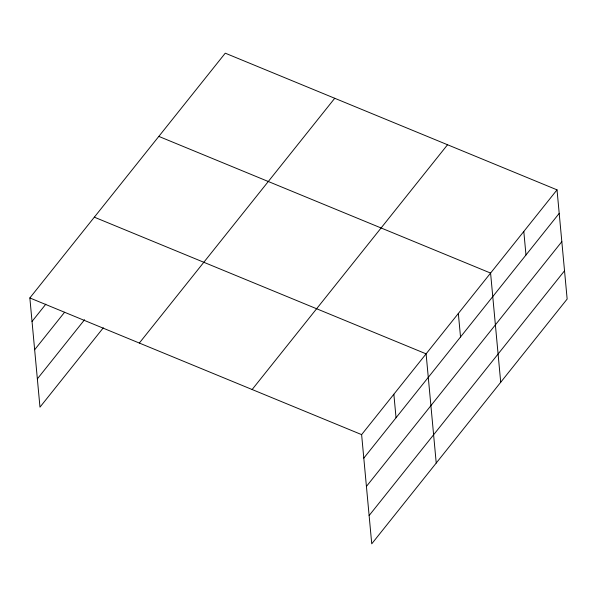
<?xml version="1.0" encoding="UTF-8"?>
<svg xmlns="http://www.w3.org/2000/svg" width="597" height="597" viewBox="0 0 597 597"><rect width="100%" height="100%" fill="white"/><g stroke="black" fill="none" stroke-linecap="round" stroke-linejoin="round"><path stroke-width="0.9" d="M103.311 327.813L39.977 407.147L29.85 297.948L225.256 53.178L557.023 189.853L567.15 299.052L371.744 543.822L361.618 434.623L557.023 189.853M32.029 321.462L45.85 304.157M34.656 349.738L64.595 312.238M37.357 378.871L84.565 319.731M139.332 343.051L334.738 98.281M252.135 389.52L447.534 144.75M363.797 458.138L559.202 213.375M366.424 486.413L561.822 241.651M369.125 515.547L564.531 270.784M158.817 136.4L490.585 273.075L500.711 382.274M94.333 217.174L426.101 353.849L436.228 463.048M29.85 297.948L361.618 434.623M523.8 231.464L525.987 254.986M458.339 313.462L460.526 336.984M393.856 394.236L396.042 417.751"/></g></svg>
